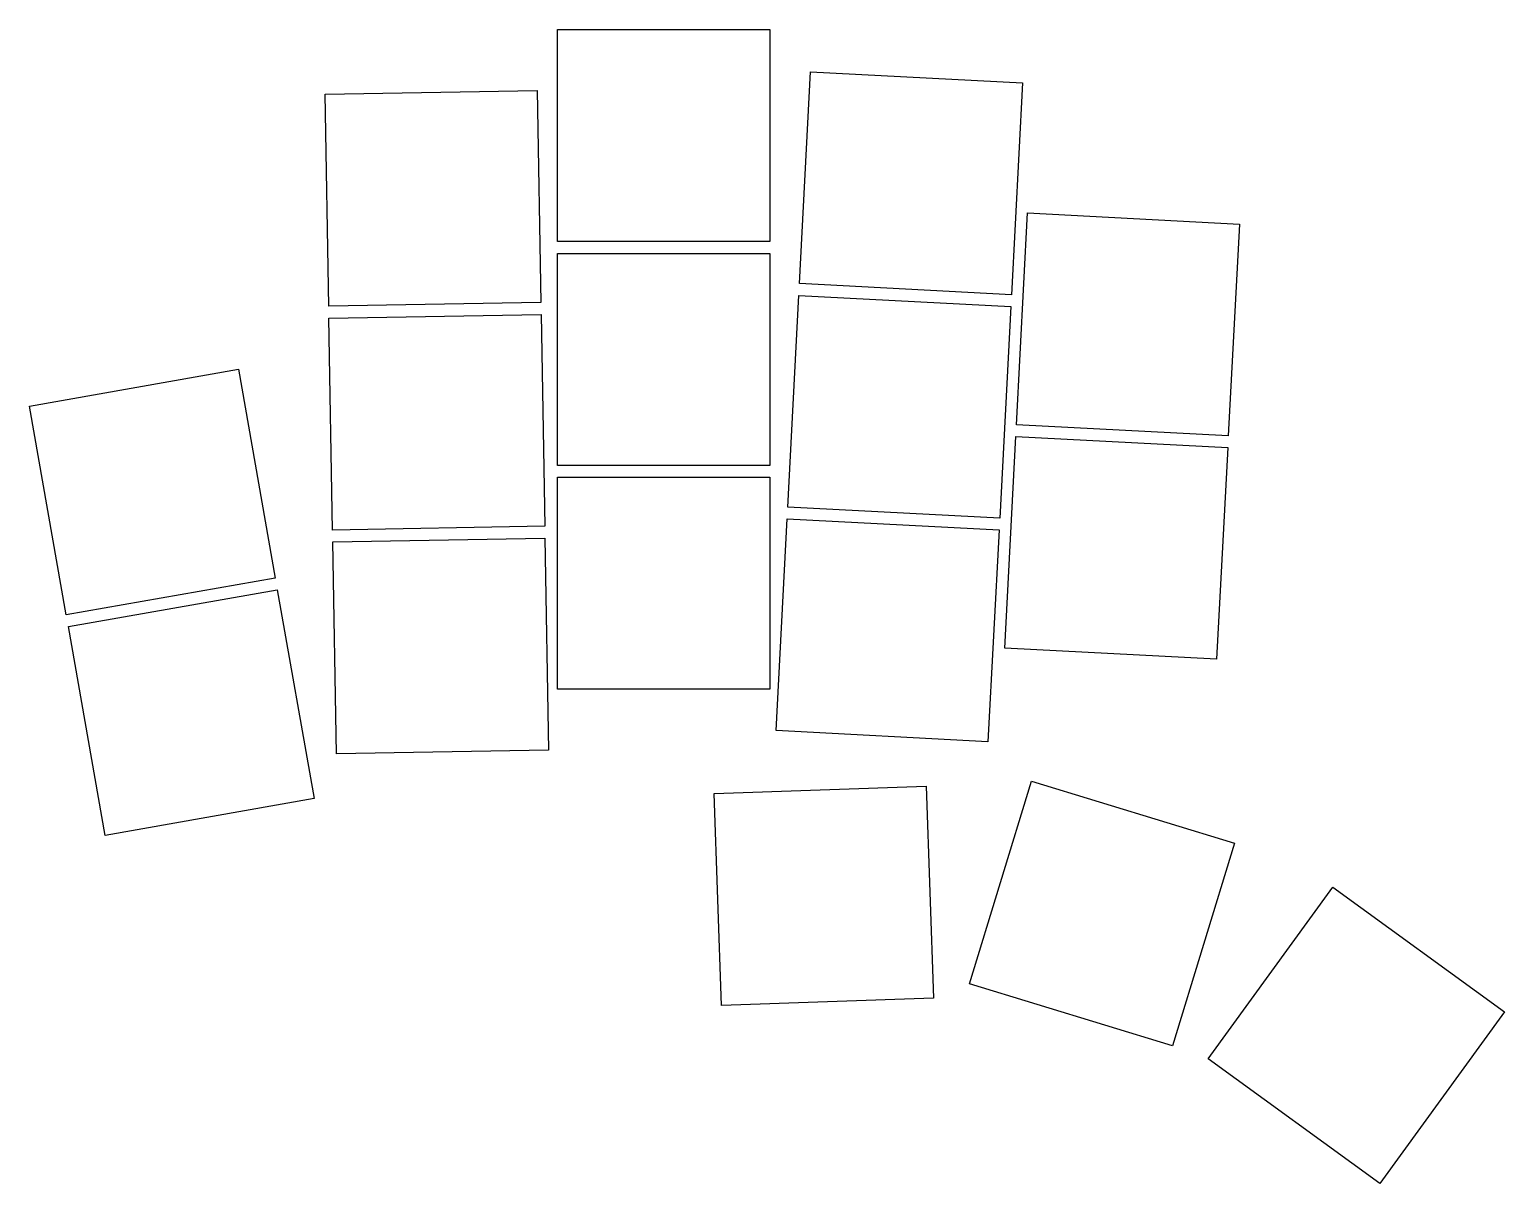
# Model space of a CAD drawing. Header units: millimetres. Extents: x -17 to 108, y -21 to 77.
import ezdxf

# ---------------------------------------------------------------- set-up
doc = ezdxf.new("R2010")
doc.units = ezdxf.units.MM

msp = doc.modelspace()

# ---------------------------------------------------------------- linework, layer by layer
for p, q in [((27.78, 76.69), (45.78, 76.69)), ((27.78, 58.69), (27.78, 76.69)), ((45.78, 76.69), (45.78, 58.69)), ((48.31, 55.12), (49.25, 73.1)), ((49.25, 73.1), (67.22, 72.16)), ((8.05, 71.2), (26.04, 71.51)), ((26.04, 71.51), (26.36, 53.51)), ((67.22, 72.16), (66.28, 54.18)), ((8.36, 53.2), (8.05, 71.2)), ((66.7, 43.14), (67.65, 61.12)), ((67.65, 61.12), (85.62, 60.18)), ((85.62, 60.18), (84.68, 42.2)), ((45.78, 58.69), (27.78, 58.69)), ((27.78, 57.69), (45.78, 57.69)), ((27.78, 39.69), (27.78, 57.69)), ((45.78, 57.69), (45.78, 39.69)), ((66.28, 54.18), (48.31, 55.12)), ((47.31, 36.15), (48.25, 54.12)), ((48.25, 54.12), (66.23, 53.18)), ((26.36, 53.51), (8.36, 53.2)), ((66.23, 53.18), (65.29, 35.21)), ((8.38, 52.2), (26.38, 52.51)), ((8.69, 34.2), (8.38, 52.2)), ((26.38, 52.51), (26.69, 34.52)), ((-17.02, 44.72), (0.7, 47.85)), ((0.7, 47.85), (3.83, 30.12)), ((-13.9, 27), (-17.02, 44.72)), ((84.68, 42.2), (66.7, 43.14)), ((65.71, 24.17), (66.65, 42.15)), ((66.65, 42.15), (84.63, 41.2)), ((84.63, 41.2), (83.68, 23.23)), ((45.78, 39.69), (27.78, 39.69)), ((27.78, 38.69), (45.78, 38.69)), ((27.78, 20.69), (27.78, 38.69)), ((45.78, 38.69), (45.78, 20.69)), ((46.32, 17.18), (47.26, 35.15)), ((47.26, 35.15), (65.23, 34.21)), ((65.29, 35.21), (47.31, 36.15)), ((26.69, 34.52), (8.69, 34.2)), ((65.23, 34.21), (64.29, 16.23)), ((8.71, 33.2), (26.71, 33.52)), ((9.02, 15.21), (8.71, 33.2)), ((26.71, 33.52), (27.02, 15.52)), ((3.83, 30.12), (-13.9, 27)), ((-13.73, 26.01), (4, 29.14)), ((4, 29.14), (7.13, 11.41)), ((-10.6, 8.29), (-13.73, 26.01)), ((83.68, 23.23), (65.71, 24.17)), ((45.78, 20.69), (27.78, 20.69)), ((64.29, 16.23), (46.32, 17.18)), ((27.02, 15.52), (9.02, 15.21)), ((62.73, -4.32), (67.99, 12.89)), ((67.99, 12.89), (85.2, 7.63)), ((7.13, 11.41), (-10.6, 8.29)), ((41.05, 11.83), (59.04, 12.45)), ((41.68, -6.16), (41.05, 11.83)), ((59.04, 12.45), (59.67, -5.54)), ((85.2, 7.63), (79.94, -9.59)), ((82.97, -10.68), (93.55, 3.88)), ((93.55, 3.88), (108.12, -6.7)), ((79.94, -9.59), (62.73, -4.32)), ((59.67, -5.54), (41.68, -6.16)), ((108.12, -6.7), (97.54, -21.26)), ((97.54, -21.26), (82.97, -10.68))]:
    msp.add_line(p, q)

doc.saveas('drawing.dxf')
